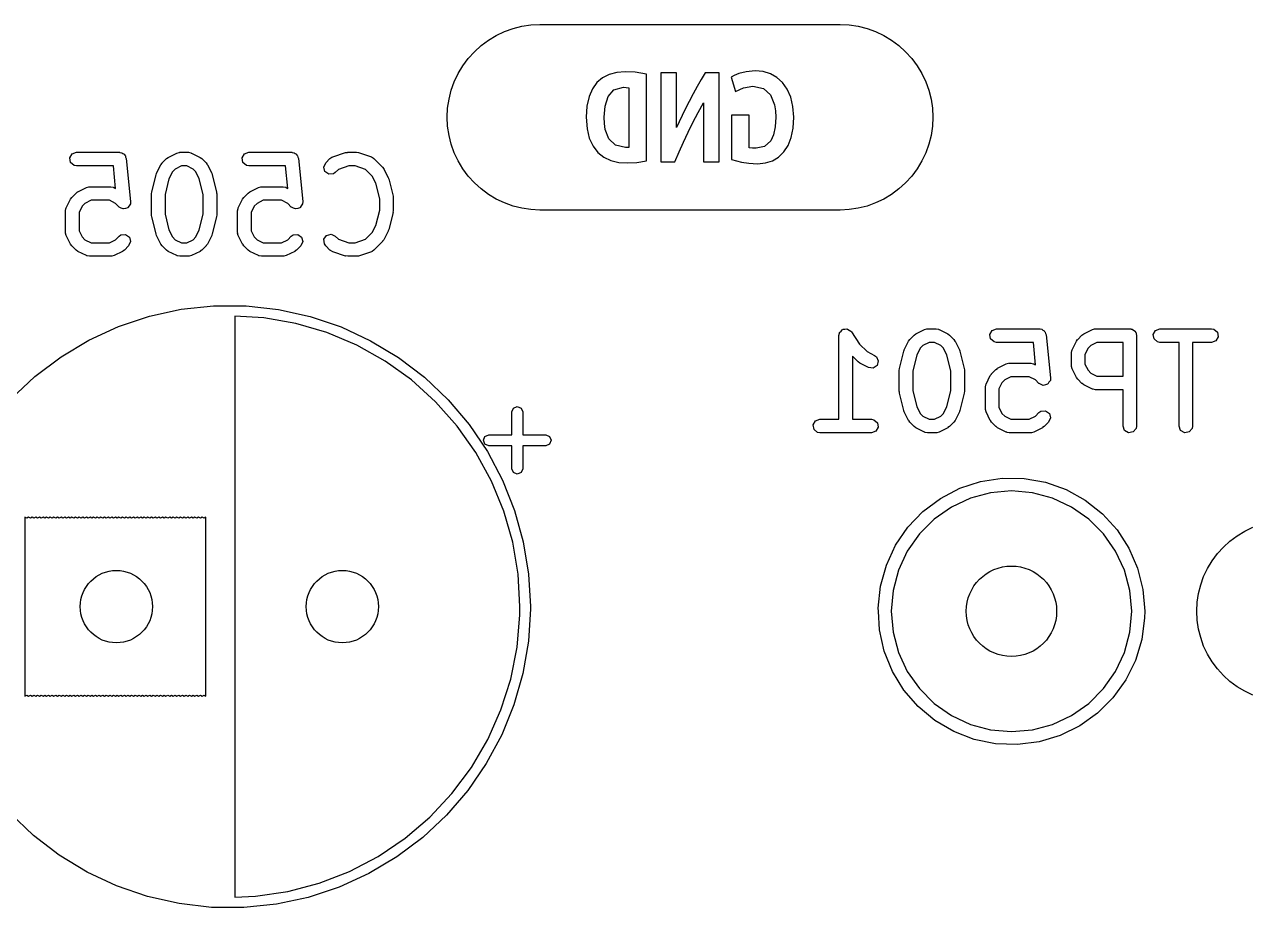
# Model space of a CAD drawing. Extents: x 88 to 206, y -135 to -60.
# Drawn here: x 121.92 to 135.45, y -117.17 to -107.41 of the extents above; entities that cross this region are included whole.
import ezdxf

# ---------------------------------------------------------------- set-up
doc = ezdxf.new("R2010")
doc.units = 0
doc.layers.add('BLACK', color=7, linetype='CONTINUOUS')

msp = doc.modelspace()

# ---------------------------------------------------------------- linework, layer by layer
at = {"layer": 'BLACK', "linetype": 'CONTINUOUS'}
for p, q in [((127.426, -107.432), (127.525, -107.417)), ((127.525, -107.417), (127.626, -107.412)), ((127.626, -107.412), (130.946, -107.412)), ((130.946, -107.412), (131.047, -107.417)), ((131.047, -107.417), (131.146, -107.432)), ((127.056, -107.585), (127.142, -107.533)), ((127.142, -107.533), (127.233, -107.49)), ((127.233, -107.49), (127.328, -107.457)), ((127.328, -107.457), (127.426, -107.432)), ((131.146, -107.432), (131.244, -107.457)), ((131.244, -107.457), (131.339, -107.49)), ((131.339, -107.49), (131.43, -107.533)), ((131.43, -107.533), (131.516, -107.585)), ((126.901, -107.713), (126.975, -107.645)), ((126.975, -107.645), (127.056, -107.585)), ((131.516, -107.585), (131.597, -107.645)), ((131.597, -107.645), (131.671, -107.713)), ((126.773, -107.868), (126.833, -107.787)), ((126.833, -107.787), (126.901, -107.713)), ((131.671, -107.713), (131.739, -107.787)), ((131.739, -107.787), (131.799, -107.868)), ((126.678, -108.045), (126.721, -107.954)), ((126.721, -107.954), (126.773, -107.868)), ((128.391, -107.965), (128.317, -108.001)), ((128.476, -107.943), (128.391, -107.965)), ((128.568, -107.936), (128.476, -107.943)), ((128.678, -107.941), (128.568, -107.936)), ((128.803, -107.96), (128.678, -107.941)), ((128.803, -108.919), (128.803, -107.96)), ((128.962, -107.947), (128.962, -108.93)), ((129.138, -107.947), (128.962, -107.947)), ((129.138, -108.552), (129.138, -107.947)), ((129.453, -107.947), (129.408, -108.02)), ((129.61, -107.947), (129.453, -107.947)), ((129.61, -108.93), (129.61, -107.947)), ((129.827, -107.954), (129.773, -107.977)), ((129.906, -107.934), (129.827, -107.954)), ((130.008, -107.925), (129.906, -107.934)), ((130.094, -107.933), (130.008, -107.925)), ((130.175, -107.958), (130.094, -107.933)), ((130.248, -107.998), (130.175, -107.958)), ((131.799, -107.868), (131.851, -107.954)), ((131.851, -107.954), (131.894, -108.045)), ((126.644, -108.14), (126.678, -108.045)), ((128.256, -108.054), (128.206, -108.124)), ((128.317, -108.001), (128.256, -108.054)), ((129.364, -108.099), (129.32, -108.18)), ((129.408, -108.02), (129.364, -108.099)), ((129.773, -107.977), (129.74, -107.996)), ((129.74, -107.996), (129.791, -108.152)), ((129.877, -108.112), (129.981, -108.095)), ((129.981, -108.095), (130.099, -108.12)), ((130.31, -108.055), (130.248, -107.998)), ((130.361, -108.128), (130.31, -108.055)), ((131.894, -108.045), (131.928, -108.14)), ((126.605, -108.337), (126.62, -108.238)), ((126.62, -108.238), (126.644, -108.14)), ((128.169, -108.21), (128.146, -108.314)), ((128.206, -108.124), (128.169, -108.21)), ((128.346, -108.314), (128.38, -108.208)), ((128.38, -108.208), (128.445, -108.134)), ((128.445, -108.134), (128.551, -108.106)), ((128.551, -108.106), (128.58, -108.107)), ((128.58, -108.107), (128.608, -108.111)), ((128.608, -108.111), (128.608, -108.771)), ((129.32, -108.18), (129.277, -108.262)), ((129.791, -108.152), (129.877, -108.112)), ((130.099, -108.12), (130.177, -108.191)), ((130.177, -108.191), (130.222, -108.299)), ((130.4, -108.216), (130.361, -108.128)), ((130.425, -108.32), (130.4, -108.216)), ((131.928, -108.14), (131.952, -108.238)), ((131.952, -108.238), (131.967, -108.337)), ((126.6, -108.438), (126.605, -108.337)), ((128.146, -108.314), (128.138, -108.438)), ((128.337, -108.438), (128.346, -108.314)), ((129.237, -108.341), (129.199, -108.419)), ((129.277, -108.262), (129.237, -108.341)), ((129.375, -108.386), (129.434, -108.277)), ((129.434, -108.277), (129.434, -108.93)), ((130.222, -108.299), (130.232, -108.365)), ((130.232, -108.365), (130.235, -108.438)), ((130.434, -108.438), (130.425, -108.32)), ((131.967, -108.337), (131.972, -108.438)), ((126.605, -108.538), (126.6, -108.438)), ((128.138, -108.438), (128.147, -108.564)), ((128.34, -108.508), (128.337, -108.438)), ((128.349, -108.572), (128.34, -108.508)), ((129.166, -108.49), (129.138, -108.552)), ((129.199, -108.419), (129.166, -108.49)), ((129.265, -108.604), (129.318, -108.495)), ((129.318, -108.495), (129.375, -108.386)), ((129.94, -108.416), (129.745, -108.416)), ((129.745, -108.416), (129.745, -108.906)), ((129.94, -108.774), (129.94, -108.416)), ((130.235, -108.438), (130.229, -108.545)), ((130.427, -108.557), (130.434, -108.438)), ((131.972, -108.438), (131.967, -108.538)), ((126.62, -108.638), (126.605, -108.538)), ((126.644, -108.735), (126.62, -108.638)), ((128.147, -108.564), (128.172, -108.67)), ((128.388, -108.678), (128.349, -108.572)), ((129.214, -108.712), (129.265, -108.604)), ((130.211, -108.631), (130.18, -108.697)), ((130.229, -108.545), (130.211, -108.631)), ((130.405, -108.661), (130.427, -108.557)), ((131.952, -108.638), (131.928, -108.735)), ((131.967, -108.538), (131.952, -108.638)), ((126.678, -108.83), (126.644, -108.735)), ((128.172, -108.67), (128.213, -108.757)), ((128.213, -108.757), (128.267, -108.827)), ((128.461, -108.747), (128.388, -108.678)), ((128.573, -108.773), (128.461, -108.747)), ((128.591, -108.773), (128.573, -108.773)), ((128.608, -108.771), (128.591, -108.773)), ((129.165, -108.821), (129.214, -108.712)), ((129.978, -108.779), (129.94, -108.774)), ((130.016, -108.781), (129.978, -108.779)), ((130.111, -108.76), (130.016, -108.781)), ((130.18, -108.697), (130.111, -108.76)), ((130.324, -108.821), (130.371, -108.749)), ((130.371, -108.749), (130.405, -108.661)), ((131.928, -108.735), (131.894, -108.83)), ((122.425, -108.887), (122.451, -108.843)), ((122.434, -108.938), (122.425, -108.887)), ((122.451, -108.843), (122.499, -108.825)), ((122.499, -108.825), (122.976, -108.825)), ((122.976, -108.825), (122.979, -108.826)), ((122.979, -108.826), (122.981, -108.826)), ((122.981, -108.826), (122.984, -108.827)), ((122.984, -108.827), (123.001, -108.83)), ((123.001, -108.83), (123.013, -108.84)), ((123.013, -108.84), (123.028, -108.847)), ((123.028, -108.847), (123.032, -108.856)), ((123.032, -108.856), (123.04, -108.863)), ((123.04, -108.863), (123.043, -108.879)), ((123.043, -108.879), (123.05, -108.893)), ((123.05, -108.893), (123.098, -109.369)), ((123.446, -108.943), (123.494, -108.895)), ((123.494, -108.895), (123.512, -108.882)), ((123.512, -108.882), (123.513, -108.881)), ((123.513, -108.881), (123.609, -108.833)), ((123.609, -108.833), (123.634, -108.826)), ((123.634, -108.826), (123.638, -108.827)), ((123.638, -108.827), (123.642, -108.825)), ((123.642, -108.825), (123.737, -108.825)), ((123.737, -108.825), (123.763, -108.83)), ((123.763, -108.83), (123.767, -108.833)), ((123.767, -108.833), (123.771, -108.833)), ((123.771, -108.833), (123.866, -108.881)), ((123.866, -108.881), (123.884, -108.894)), ((123.884, -108.894), (123.886, -108.895)), ((123.886, -108.895), (123.933, -108.943)), ((124.33, -108.887), (124.356, -108.843)), ((124.339, -108.938), (124.33, -108.887)), ((124.356, -108.843), (124.404, -108.825)), ((124.404, -108.825), (124.88, -108.825)), ((124.88, -108.825), (124.884, -108.826)), ((124.884, -108.826), (124.886, -108.826)), ((124.886, -108.826), (124.889, -108.827)), ((124.889, -108.827), (124.906, -108.83)), ((124.906, -108.83), (124.918, -108.84)), ((124.918, -108.84), (124.933, -108.847)), ((124.933, -108.847), (124.937, -108.856)), ((124.937, -108.856), (124.945, -108.863)), ((124.945, -108.863), (124.948, -108.879)), ((124.948, -108.879), (124.955, -108.893)), ((124.955, -108.893), (125.003, -109.369)), ((125.256, -108.943), (125.303, -108.895)), ((125.303, -108.895), (125.325, -108.88)), ((125.325, -108.88), (125.329, -108.88)), ((125.329, -108.88), (125.333, -108.877)), ((125.333, -108.877), (125.476, -108.829)), ((125.476, -108.829), (125.498, -108.826)), ((125.498, -108.826), (125.499, -108.825)), ((125.499, -108.825), (125.595, -108.825)), ((125.595, -108.825), (125.617, -108.829)), ((125.617, -108.829), (125.618, -108.829)), ((125.618, -108.829), (125.761, -108.877)), ((125.761, -108.877), (125.784, -108.889)), ((125.784, -108.889), (125.786, -108.893)), ((125.786, -108.893), (125.79, -108.895)), ((125.79, -108.895), (125.886, -108.99)), ((126.721, -108.921), (126.678, -108.83)), ((128.267, -108.827), (128.333, -108.879)), ((128.333, -108.879), (128.41, -108.915)), ((128.41, -108.915), (128.498, -108.936)), ((129.119, -108.93), (129.165, -108.821)), ((129.745, -108.906), (129.854, -108.935)), ((130.198, -108.918), (130.266, -108.878)), ((130.266, -108.878), (130.324, -108.821)), ((131.894, -108.83), (131.851, -108.921)), ((122.474, -108.971), (122.434, -108.938)), ((122.499, -108.975), (122.474, -108.971)), ((122.908, -108.975), (122.499, -108.975)), ((122.932, -109.224), (122.908, -108.975)), ((123.385, -109.057), (123.432, -108.962)), ((123.432, -108.962), (123.446, -108.944)), ((123.446, -108.944), (123.446, -108.943)), ((123.561, -109.04), (123.522, -109.117)), ((123.591, -109.01), (123.561, -109.04)), ((123.66, -108.975), (123.591, -109.01)), ((123.72, -108.975), (123.66, -108.975)), ((123.788, -109.01), (123.72, -108.975)), ((123.819, -109.04), (123.788, -109.01)), ((123.857, -109.117), (123.819, -109.04)), ((123.933, -108.943), (123.946, -108.961)), ((123.946, -108.961), (123.947, -108.962)), ((123.947, -108.962), (123.995, -109.057)), ((124.378, -108.971), (124.339, -108.938)), ((124.404, -108.975), (124.378, -108.971)), ((124.812, -108.975), (124.404, -108.975)), ((124.837, -109.224), (124.812, -108.975)), ((125.234, -108.989), (125.256, -108.943)), ((125.247, -109.039), (125.234, -108.989)), ((125.289, -109.068), (125.247, -109.039)), ((125.362, -109.049), (125.341, -109.064)), ((125.397, -109.014), (125.362, -109.049)), ((125.511, -108.975), (125.397, -109.014)), ((125.582, -108.975), (125.511, -108.975)), ((125.697, -109.014), (125.582, -108.975)), ((125.771, -109.088), (125.697, -109.014)), ((125.886, -108.99), (125.899, -109.009)), ((125.899, -109.009), (125.9, -109.01)), ((125.9, -109.01), (125.947, -109.105)), ((126.773, -109.007), (126.721, -108.921)), ((126.833, -109.088), (126.773, -109.007)), ((128.498, -108.936), (128.594, -108.943)), ((128.594, -108.943), (128.696, -108.937)), ((128.696, -108.937), (128.803, -108.919)), ((128.962, -108.93), (129.119, -108.93)), ((129.434, -108.93), (129.61, -108.93)), ((129.854, -108.935), (129.935, -108.947)), ((129.935, -108.947), (130.032, -108.951)), ((130.032, -108.951), (130.12, -108.942)), ((130.12, -108.942), (130.198, -108.918)), ((131.799, -109.007), (131.739, -109.088)), ((131.851, -108.921), (131.799, -109.007)), ((123.331, -109.263), (123.379, -109.073)), ((123.379, -109.073), (123.384, -109.061)), ((123.384, -109.061), (123.385, -109.057)), ((123.522, -109.117), (123.479, -109.291)), ((123.901, -109.291), (123.857, -109.117)), ((123.995, -109.057), (123.999, -109.07)), ((123.999, -109.07), (124.001, -109.073)), ((124.001, -109.073), (124.048, -109.263)), ((125.341, -109.064), (125.289, -109.068)), ((125.81, -109.165), (125.771, -109.088)), ((125.853, -109.338), (125.81, -109.165)), ((125.947, -109.105), (125.951, -109.117)), ((125.951, -109.117), (125.953, -109.12)), ((125.953, -109.12), (126.001, -109.311)), ((126.901, -109.163), (126.833, -109.088)), ((126.975, -109.23), (126.901, -109.163)), ((131.671, -109.163), (131.597, -109.23)), ((131.739, -109.088), (131.671, -109.163)), ((122.446, -109.324), (122.494, -109.276)), ((122.494, -109.276), (122.512, -109.263)), ((122.512, -109.263), (122.513, -109.262)), ((122.513, -109.262), (122.609, -109.214)), ((122.609, -109.214), (122.634, -109.207)), ((122.634, -109.207), (122.638, -109.208)), ((122.638, -109.208), (122.642, -109.206)), ((122.642, -109.206), (122.88, -109.206)), ((122.88, -109.206), (122.906, -109.211)), ((122.906, -109.211), (122.909, -109.214)), ((122.909, -109.214), (122.914, -109.214)), ((122.914, -109.214), (122.932, -109.224)), ((123.329, -109.281), (123.332, -109.267)), ((123.329, -109.519), (123.329, -109.281)), ((123.332, -109.267), (123.331, -109.263)), ((123.479, -109.291), (123.479, -109.51)), ((123.901, -109.51), (123.901, -109.291)), ((124.048, -109.263), (124.049, -109.278)), ((124.049, -109.278), (124.051, -109.281)), ((124.051, -109.281), (124.051, -109.519)), ((124.351, -109.324), (124.399, -109.276)), ((124.399, -109.276), (124.417, -109.263)), ((124.417, -109.263), (124.418, -109.262)), ((124.418, -109.262), (124.513, -109.214)), ((124.513, -109.214), (124.538, -109.207)), ((124.538, -109.207), (124.543, -109.208)), ((124.543, -109.208), (124.547, -109.206)), ((124.547, -109.206), (124.785, -109.206)), ((124.785, -109.206), (124.811, -109.211)), ((124.811, -109.211), (124.814, -109.214)), ((124.814, -109.214), (124.819, -109.214)), ((124.819, -109.214), (124.837, -109.224)), ((126.001, -109.311), (126.002, -109.326)), ((127.056, -109.29), (126.975, -109.23)), ((127.142, -109.342), (127.056, -109.29)), ((131.516, -109.29), (131.43, -109.342)), ((131.597, -109.23), (131.516, -109.29)), ((122.377, -109.472), (122.381, -109.446)), ((122.381, -109.446), (122.384, -109.443)), ((122.384, -109.443), (122.385, -109.438)), ((122.385, -109.438), (122.432, -109.343)), ((122.432, -109.343), (122.446, -109.325)), ((122.446, -109.325), (122.446, -109.324)), ((122.561, -109.421), (122.527, -109.49)), ((122.591, -109.391), (122.561, -109.421)), ((122.66, -109.356), (122.591, -109.391)), ((122.863, -109.356), (122.66, -109.356)), ((122.931, -109.391), (122.863, -109.356)), ((122.97, -109.43), (122.931, -109.391)), ((122.971, -109.43), (122.97, -109.43)), ((122.994, -109.441), (122.971, -109.43)), ((122.971, -109.43), (122.971, -109.43)), ((123.017, -109.451), (122.994, -109.441)), ((123.018, -109.451), (123.017, -109.451)), ((123.017, -109.451), (123.017, -109.451)), ((123.042, -109.445), (123.018, -109.451)), ((123.066, -109.438), (123.042, -109.445)), ((123.067, -109.437), (123.066, -109.438)), ((123.066, -109.438), (123.066, -109.438)), ((123.081, -109.417), (123.067, -109.437)), ((123.096, -109.396), (123.081, -109.417)), ((123.098, -109.369), (123.096, -109.395)), ((123.096, -109.395), (123.096, -109.395)), ((123.096, -109.395), (123.096, -109.396)), ((124.281, -109.472), (124.286, -109.446)), ((124.286, -109.446), (124.289, -109.443)), ((124.289, -109.438), (124.337, -109.343)), ((124.289, -109.443), (124.289, -109.438)), ((124.337, -109.343), (124.35, -109.325)), ((124.35, -109.325), (124.351, -109.324)), ((124.466, -109.421), (124.431, -109.49)), ((124.496, -109.391), (124.466, -109.421)), ((124.565, -109.356), (124.496, -109.391)), ((124.767, -109.356), (124.565, -109.356)), ((124.836, -109.391), (124.767, -109.356)), ((124.875, -109.43), (124.836, -109.391)), ((124.876, -109.43), (124.875, -109.43)), ((124.875, -109.43), (124.875, -109.43)), ((124.899, -109.441), (124.876, -109.43)), ((124.921, -109.451), (124.899, -109.441)), ((124.922, -109.451), (124.921, -109.451)), ((124.947, -109.445), (124.922, -109.451)), ((124.922, -109.451), (124.922, -109.451)), ((124.971, -109.438), (124.947, -109.445)), ((124.972, -109.437), (124.971, -109.438)), ((124.971, -109.438), (124.971, -109.438)), ((124.986, -109.417), (124.972, -109.437)), ((125, -109.396), (124.986, -109.417)), ((125.001, -109.395), (125, -109.395)), ((125, -109.395), (125, -109.396)), ((125.003, -109.369), (125.001, -109.395)), ((125.853, -109.463), (125.853, -109.338)), ((126.002, -109.326), (126.003, -109.329)), ((126.003, -109.329), (126.003, -109.472)), ((127.233, -109.385), (127.142, -109.342)), ((127.328, -109.419), (127.233, -109.385)), ((127.426, -109.443), (127.328, -109.419)), ((127.525, -109.458), (127.426, -109.443)), ((131.146, -109.443), (131.047, -109.458)), ((131.244, -109.419), (131.146, -109.443)), ((131.339, -109.385), (131.244, -109.419)), ((131.43, -109.342), (131.339, -109.385)), ((122.377, -109.71), (122.377, -109.472)), ((122.527, -109.49), (122.527, -109.692)), ((123.33, -109.523), (123.329, -109.519)), ((123.331, -109.538), (123.33, -109.523)), ((123.379, -109.728), (123.331, -109.538)), ((123.479, -109.51), (123.522, -109.684)), ((123.857, -109.684), (123.901, -109.51)), ((124.048, -109.538), (124.001, -109.728)), ((124.051, -109.519), (124.048, -109.534)), ((124.048, -109.534), (124.048, -109.538)), ((124.281, -109.71), (124.281, -109.472)), ((124.431, -109.49), (124.431, -109.692)), ((125.81, -109.636), (125.853, -109.463)), ((126.001, -109.49), (125.953, -109.68)), ((126.003, -109.472), (126, -109.487)), ((126, -109.487), (126.001, -109.49)), ((127.626, -109.463), (127.525, -109.458)), ((130.946, -109.463), (127.626, -109.463)), ((131.047, -109.458), (130.946, -109.463)), ((122.378, -109.714), (122.377, -109.71)), ((122.377, -109.718), (122.378, -109.714)), ((122.385, -109.743), (122.377, -109.718)), ((122.527, -109.692), (122.561, -109.761)), ((123.381, -109.731), (123.379, -109.728)), ((123.522, -109.684), (123.561, -109.761)), ((123.819, -109.761), (123.857, -109.684)), ((124.001, -109.728), (123.995, -109.74)), ((124.283, -109.714), (124.281, -109.71)), ((124.282, -109.718), (124.283, -109.714)), ((124.289, -109.743), (124.282, -109.718)), ((124.431, -109.692), (124.466, -109.761)), ((125.697, -109.787), (125.771, -109.713)), ((125.771, -109.713), (125.81, -109.636)), ((125.947, -109.696), (125.9, -109.791)), ((125.948, -109.692), (125.947, -109.696)), ((125.953, -109.68), (125.948, -109.692)), ((122.432, -109.839), (122.385, -109.743)), ((122.433, -109.84), (122.432, -109.839)), ((122.446, -109.858), (122.433, -109.84)), ((122.494, -109.906), (122.446, -109.858)), ((122.561, -109.761), (122.591, -109.791)), ((122.591, -109.791), (122.66, -109.825)), ((122.66, -109.825), (122.863, -109.825)), ((122.863, -109.825), (122.931, -109.791)), ((122.931, -109.791), (122.97, -109.752)), ((122.97, -109.752), (122.991, -109.737)), ((122.991, -109.737), (123.043, -109.733)), ((123.076, -109.858), (123.029, -109.906)), ((123.043, -109.733), (123.085, -109.762)), ((123.098, -109.812), (123.076, -109.858)), ((123.085, -109.762), (123.098, -109.812)), ((123.385, -109.743), (123.381, -109.731)), ((123.432, -109.839), (123.385, -109.743)), ((123.433, -109.84), (123.432, -109.839)), ((123.446, -109.858), (123.433, -109.84)), ((123.494, -109.906), (123.446, -109.858)), ((123.561, -109.761), (123.591, -109.791)), ((123.591, -109.791), (123.66, -109.825)), ((123.66, -109.825), (123.72, -109.825)), ((123.72, -109.825), (123.788, -109.791)), ((123.788, -109.791), (123.819, -109.761)), ((123.933, -109.858), (123.886, -109.906)), ((123.934, -109.857), (123.933, -109.858)), ((123.947, -109.839), (123.934, -109.857)), ((123.995, -109.743), (123.947, -109.839)), ((123.995, -109.74), (123.995, -109.743)), ((124.337, -109.839), (124.289, -109.743)), ((124.338, -109.84), (124.337, -109.839)), ((124.351, -109.858), (124.338, -109.84)), ((124.399, -109.906), (124.351, -109.858)), ((124.466, -109.761), (124.496, -109.791)), ((124.496, -109.791), (124.565, -109.825)), ((124.565, -109.825), (124.767, -109.825)), ((124.767, -109.825), (124.836, -109.791)), ((124.836, -109.791), (124.875, -109.752)), ((124.875, -109.752), (124.896, -109.737)), ((124.896, -109.737), (124.947, -109.733)), ((124.981, -109.858), (124.933, -109.906)), ((124.947, -109.733), (124.989, -109.762)), ((125.003, -109.812), (124.981, -109.858)), ((124.989, -109.762), (125.003, -109.812)), ((125.236, -109.786), (125.266, -109.744)), ((125.241, -109.837), (125.236, -109.786)), ((125.256, -109.858), (125.241, -109.837)), ((125.303, -109.906), (125.256, -109.858)), ((125.266, -109.744), (125.315, -109.73)), ((125.315, -109.73), (125.362, -109.752)), ((125.362, -109.752), (125.397, -109.787)), ((125.397, -109.787), (125.511, -109.825)), ((125.511, -109.825), (125.582, -109.825)), ((125.582, -109.825), (125.697, -109.787)), ((125.886, -109.811), (125.79, -109.906)), ((125.9, -109.791), (125.886, -109.809)), ((125.886, -109.809), (125.886, -109.811)), ((122.495, -109.906), (122.494, -109.906)), ((122.513, -109.92), (122.495, -109.906)), ((122.609, -109.967), (122.513, -109.92)), ((122.613, -109.968), (122.609, -109.967)), ((122.617, -109.971), (122.613, -109.968)), ((122.642, -109.975), (122.617, -109.971)), ((122.88, -109.975), (122.642, -109.975)), ((122.884, -109.974), (122.88, -109.975)), ((122.889, -109.975), (122.884, -109.974)), ((122.914, -109.967), (122.889, -109.975)), ((123.009, -109.92), (122.914, -109.967)), ((123.01, -109.919), (123.009, -109.92)), ((123.029, -109.906), (123.01, -109.919)), ((123.495, -109.906), (123.494, -109.906)), ((123.513, -109.92), (123.495, -109.906)), ((123.609, -109.967), (123.513, -109.92)), ((123.613, -109.968), (123.609, -109.967)), ((123.617, -109.971), (123.613, -109.968)), ((123.642, -109.975), (123.617, -109.971)), ((123.737, -109.975), (123.642, -109.975)), ((123.742, -109.974), (123.737, -109.975)), ((123.746, -109.975), (123.742, -109.974)), ((123.771, -109.967), (123.746, -109.975)), ((123.866, -109.92), (123.771, -109.967)), ((123.867, -109.919), (123.866, -109.92)), ((123.886, -109.906), (123.867, -109.919)), ((124.4, -109.906), (124.399, -109.906)), ((124.418, -109.92), (124.4, -109.906)), ((124.513, -109.967), (124.418, -109.92)), ((124.518, -109.968), (124.513, -109.967)), ((124.521, -109.971), (124.518, -109.968)), ((124.547, -109.975), (124.521, -109.971)), ((124.785, -109.975), (124.547, -109.975)), ((124.789, -109.974), (124.785, -109.975)), ((124.794, -109.975), (124.789, -109.974)), ((124.819, -109.967), (124.794, -109.975)), ((124.914, -109.92), (124.819, -109.967)), ((124.915, -109.919), (124.914, -109.92)), ((124.933, -109.906), (124.915, -109.919)), ((125.307, -109.908), (125.303, -109.906)), ((125.31, -109.912), (125.307, -109.908)), ((125.333, -109.924), (125.31, -109.912)), ((125.476, -109.972), (125.333, -109.924)), ((125.477, -109.971), (125.476, -109.972)), ((125.499, -109.975), (125.477, -109.971)), ((125.595, -109.975), (125.499, -109.975)), ((125.596, -109.975), (125.595, -109.975)), ((125.618, -109.972), (125.596, -109.975)), ((125.761, -109.924), (125.618, -109.972)), ((125.765, -109.921), (125.761, -109.924)), ((125.769, -109.921), (125.765, -109.921)), ((125.79, -109.906), (125.769, -109.921)), ((123.657, -110.561), (124.016, -110.523)), ((124.016, -110.523), (124.376, -110.523)), ((124.376, -110.523), (124.734, -110.563)), ((122.964, -110.752), (123.305, -110.638)), ((123.305, -110.638), (123.657, -110.561)), ((124.57, -110.656), (124.25, -110.635)), ((124.25, -110.635), (124.25, -117.058)), ((124.924, -110.718), (124.57, -110.656)), ((124.734, -110.563), (125.085, -110.641)), ((125.085, -110.641), (125.426, -110.756)), ((122.637, -110.902), (122.964, -110.752)), ((125.268, -110.819), (124.924, -110.718)), ((125.426, -110.756), (125.753, -110.908)), ((130.941, -110.818), (130.957, -110.803)), ((130.957, -110.803), (130.971, -110.786)), ((130.971, -110.786), (130.975, -110.785)), ((130.975, -110.785), (130.979, -110.782)), ((130.979, -110.782), (131, -110.781)), ((131, -110.781), (131.022, -110.777)), ((131.022, -110.777), (131.025, -110.779)), ((131.025, -110.779), (131.03, -110.779)), ((131.03, -110.779), (131.047, -110.792)), ((131.047, -110.792), (131.066, -110.803)), ((131.066, -110.803), (131.068, -110.807)), ((131.068, -110.807), (131.071, -110.81)), ((131.071, -110.81), (131.162, -110.946)), ((131.785, -110.832), (131.88, -110.784)), ((131.88, -110.784), (131.905, -110.777)), ((131.905, -110.777), (131.909, -110.778)), ((131.909, -110.778), (131.913, -110.776)), ((131.913, -110.776), (132.009, -110.776)), ((132.009, -110.776), (132.034, -110.781)), ((132.034, -110.781), (132.038, -110.784)), ((132.038, -110.784), (132.042, -110.784)), ((132.042, -110.784), (132.137, -110.832)), ((132.601, -110.838), (132.627, -110.794)), ((132.627, -110.794), (132.675, -110.776)), ((132.675, -110.776), (133.152, -110.776)), ((133.152, -110.776), (133.155, -110.777)), ((133.155, -110.777), (133.157, -110.776)), ((133.157, -110.776), (133.16, -110.778)), ((133.16, -110.778), (133.177, -110.781)), ((133.177, -110.781), (133.189, -110.791)), ((133.189, -110.791), (133.204, -110.797)), ((133.204, -110.797), (133.208, -110.807)), ((133.208, -110.807), (133.216, -110.814)), ((133.642, -110.832), (133.737, -110.784)), ((133.737, -110.784), (133.762, -110.777)), ((133.762, -110.777), (133.766, -110.778)), ((133.766, -110.778), (133.771, -110.776)), ((133.771, -110.776), (134.152, -110.776)), ((134.152, -110.776), (134.161, -110.778)), ((134.161, -110.778), (134.165, -110.777)), ((134.165, -110.777), (134.167, -110.779)), ((134.167, -110.779), (134.177, -110.781)), ((134.177, -110.781), (134.192, -110.793)), ((134.192, -110.793), (134.209, -110.803)), ((134.209, -110.803), (134.211, -110.809)), ((134.211, -110.809), (134.216, -110.814)), ((134.411, -110.838), (134.437, -110.794)), ((134.437, -110.794), (134.485, -110.776)), ((134.485, -110.776), (135.056, -110.776)), ((135.056, -110.776), (135.082, -110.781)), ((135.082, -110.781), (135.121, -110.814)), ((122.328, -111.087), (122.637, -110.902)), ((125.599, -110.958), (125.268, -110.819)), ((125.753, -110.908), (126.062, -111.094)), ((130.934, -110.851), (130.938, -110.826)), ((130.934, -111.776), (130.934, -110.851)), ((130.938, -110.826), (130.941, -110.822)), ((130.941, -110.822), (130.941, -110.818)), ((131.162, -110.946), (131.244, -111.028)), ((131.656, -111.008), (131.703, -110.913)), ((131.703, -110.913), (131.717, -110.895)), ((131.717, -110.895), (131.718, -110.893)), ((131.718, -110.893), (131.765, -110.846)), ((131.765, -110.846), (131.784, -110.833)), ((131.784, -110.833), (131.785, -110.832)), ((131.931, -110.926), (131.863, -110.96)), ((131.991, -110.926), (131.931, -110.926)), ((132.059, -110.96), (131.991, -110.926)), ((132.137, -110.832), (132.155, -110.845)), ((132.155, -110.845), (132.157, -110.846)), ((132.157, -110.846), (132.205, -110.893)), ((132.205, -110.893), (132.217, -110.912)), ((132.217, -110.912), (132.219, -110.913)), ((132.219, -110.913), (132.266, -111.008)), ((132.61, -110.889), (132.601, -110.838)), ((132.65, -110.922), (132.61, -110.889)), ((132.675, -110.926), (132.65, -110.922)), ((133.084, -110.926), (132.675, -110.926)), ((133.108, -111.174), (133.084, -110.926)), ((133.216, -110.814), (133.219, -110.829)), ((133.219, -110.829), (133.226, -110.844)), ((133.226, -110.844), (133.274, -111.32)), ((133.513, -111.008), (133.561, -110.913)), ((133.561, -110.913), (133.574, -110.895)), ((133.574, -110.895), (133.575, -110.893)), ((133.575, -110.893), (133.622, -110.846)), ((133.622, -110.846), (133.641, -110.833)), ((133.641, -110.833), (133.642, -110.832)), ((133.788, -110.926), (133.72, -110.96)), ((134.077, -110.926), (133.788, -110.926)), ((134.077, -111.3), (134.077, -110.926)), ((134.216, -110.814), (134.22, -110.833)), ((134.22, -110.833), (134.227, -110.851)), ((134.227, -110.851), (134.227, -111.851)), ((134.42, -110.889), (134.411, -110.838)), ((134.459, -110.922), (134.42, -110.889)), ((134.485, -110.926), (134.459, -110.922)), ((134.696, -110.926), (134.485, -110.926)), ((134.696, -111.851), (134.696, -110.926)), ((135.056, -110.926), (134.846, -110.926)), ((134.846, -110.926), (134.846, -111.851)), ((135.104, -110.909), (135.056, -110.926)), ((135.13, -110.864), (135.104, -110.909)), ((135.121, -110.814), (135.13, -110.864)), ((125.913, -111.133), (125.599, -110.958)), ((131.146, -111.142), (131.084, -111.08)), ((131.084, -111.08), (131.084, -111.776)), ((131.244, -111.028), (131.328, -111.07)), ((131.328, -111.07), (131.349, -111.085)), ((131.603, -111.214), (131.65, -111.023)), ((131.65, -111.023), (131.655, -111.012)), ((131.655, -111.012), (131.656, -111.008)), ((131.794, -111.068), (131.75, -111.241)), ((131.832, -110.991), (131.794, -111.068)), ((131.863, -110.96), (131.832, -110.991)), ((132.09, -110.991), (132.059, -110.96)), ((132.128, -111.068), (132.09, -110.991)), ((132.172, -111.241), (132.128, -111.068)), ((132.266, -111.008), (132.27, -111.021)), ((132.27, -111.021), (132.272, -111.023)), ((132.272, -111.023), (132.32, -111.214)), ((133.505, -111.042), (133.51, -111.016)), ((133.505, -111.185), (133.505, -111.042)), ((133.51, -111.016), (133.512, -111.013)), ((133.512, -111.013), (133.513, -111.008)), ((133.689, -110.991), (133.655, -111.059)), ((133.655, -111.059), (133.655, -111.167)), ((133.72, -110.96), (133.689, -110.991)), ((122.04, -111.305), (122.328, -111.087)), ((126.204, -111.342), (125.913, -111.133)), ((126.062, -111.094), (126.348, -111.312)), ((131.148, -111.143), (131.146, -111.142)), ((131.166, -111.156), (131.148, -111.143)), ((131.261, -111.204), (131.166, -111.156)), ((131.312, -111.21), (131.261, -111.204)), ((131.355, -111.182), (131.312, -111.21)), ((131.349, -111.085), (131.369, -111.132)), ((131.369, -111.132), (131.355, -111.182)), ((131.603, -111.217), (131.603, -111.214)), ((132.32, -111.214), (132.321, -111.229)), ((132.67, -111.227), (132.688, -111.214)), ((132.688, -111.214), (132.689, -111.213)), ((132.689, -111.213), (132.785, -111.165)), ((132.785, -111.165), (132.81, -111.158)), ((132.81, -111.158), (132.814, -111.159)), ((132.814, -111.159), (132.818, -111.157)), ((132.818, -111.157), (133.056, -111.157)), ((133.056, -111.157), (133.082, -111.162)), ((133.082, -111.162), (133.085, -111.165)), ((133.085, -111.165), (133.09, -111.165)), ((133.09, -111.165), (133.108, -111.174)), ((133.507, -111.189), (133.505, -111.185)), ((133.506, -111.193), (133.507, -111.189)), ((133.513, -111.218), (133.506, -111.193)), ((133.655, -111.167), (133.689, -111.235)), ((121.778, -111.552), (122.04, -111.305)), ((126.471, -111.583), (126.204, -111.342)), ((126.348, -111.312), (126.609, -111.56)), ((131.6, -111.232), (131.603, -111.217)), ((131.6, -111.47), (131.6, -111.232)), ((131.75, -111.241), (131.75, -111.461)), ((132.172, -111.461), (132.172, -111.241)), ((132.321, -111.229), (132.322, -111.232)), ((132.322, -111.232), (132.322, -111.47)), ((132.561, -111.389), (132.608, -111.294)), ((132.608, -111.294), (132.622, -111.276)), ((132.622, -111.274), (132.67, -111.227)), ((132.622, -111.276), (132.622, -111.274)), ((132.767, -111.341), (132.737, -111.372)), ((132.836, -111.307), (132.767, -111.341)), ((133.039, -111.307), (132.836, -111.307)), ((133.107, -111.341), (133.039, -111.307)), ((133.146, -111.38), (133.107, -111.341)), ((133.272, -111.347), (133.257, -111.367)), ((133.274, -111.32), (133.272, -111.346)), ((133.272, -111.346), (133.272, -111.346)), ((133.272, -111.346), (133.272, -111.347)), ((133.561, -111.313), (133.513, -111.218)), ((133.562, -111.314), (133.561, -111.313)), ((133.575, -111.333), (133.562, -111.314)), ((133.622, -111.38), (133.575, -111.333)), ((133.689, -111.235), (133.72, -111.266)), ((133.72, -111.266), (133.788, -111.3)), ((133.788, -111.3), (134.077, -111.3)), ((131.602, -111.473), (131.6, -111.47)), ((131.603, -111.488), (131.602, -111.473)), ((131.75, -111.461), (131.794, -111.635)), ((132.128, -111.635), (132.172, -111.461)), ((132.322, -111.47), (132.319, -111.485)), ((132.319, -111.485), (132.32, -111.488)), ((132.553, -111.423), (132.557, -111.397)), ((132.553, -111.661), (132.553, -111.423)), ((132.557, -111.397), (132.56, -111.394)), ((132.56, -111.394), (132.561, -111.389)), ((132.737, -111.372), (132.703, -111.44)), ((132.703, -111.44), (132.703, -111.643)), ((133.147, -111.381), (133.146, -111.38)), ((133.17, -111.391), (133.147, -111.381)), ((133.147, -111.381), (133.147, -111.381)), ((133.193, -111.402), (133.17, -111.391)), ((133.194, -111.402), (133.193, -111.402)), ((133.193, -111.402), (133.193, -111.402)), ((133.218, -111.395), (133.194, -111.402)), ((133.242, -111.389), (133.218, -111.395)), ((133.243, -111.388), (133.242, -111.388)), ((133.242, -111.388), (133.242, -111.389)), ((133.257, -111.367), (133.243, -111.388)), ((133.624, -111.381), (133.622, -111.38)), ((133.642, -111.394), (133.624, -111.381)), ((133.737, -111.442), (133.642, -111.394)), ((133.741, -111.443), (133.737, -111.442)), ((133.745, -111.445), (133.741, -111.443)), ((133.771, -111.45), (133.745, -111.445)), ((134.077, -111.45), (133.771, -111.45)), ((134.077, -111.851), (134.077, -111.45)), ((126.709, -111.851), (126.471, -111.583)), ((126.609, -111.56), (126.842, -111.835)), ((131.65, -111.679), (131.603, -111.488)), ((132.32, -111.488), (132.272, -111.679)), ((127.315, -111.694), (127.333, -111.652)), ((127.315, -111.949), (127.315, -111.694)), ((127.333, -111.652), (127.375, -111.634)), ((127.375, -111.634), (127.417, -111.652)), ((127.417, -111.652), (127.435, -111.694)), ((127.435, -111.694), (127.435, -111.949)), ((131.652, -111.682), (131.65, -111.679)), ((131.656, -111.694), (131.652, -111.682)), ((131.703, -111.789), (131.656, -111.694)), ((131.794, -111.635), (131.832, -111.712)), ((131.832, -111.712), (131.863, -111.742)), ((131.863, -111.742), (131.931, -111.776)), ((131.991, -111.776), (132.059, -111.742)), ((132.059, -111.742), (132.09, -111.712)), ((132.09, -111.712), (132.128, -111.635)), ((132.266, -111.694), (132.219, -111.789)), ((132.267, -111.691), (132.266, -111.694)), ((132.272, -111.679), (132.267, -111.691)), ((132.554, -111.665), (132.553, -111.661)), ((132.553, -111.669), (132.554, -111.665)), ((132.561, -111.694), (132.553, -111.669)), ((132.608, -111.789), (132.561, -111.694)), ((132.703, -111.643), (132.737, -111.712)), ((132.737, -111.712), (132.767, -111.742)), ((132.767, -111.742), (132.836, -111.776)), ((133.039, -111.776), (133.107, -111.742)), ((133.107, -111.742), (133.146, -111.703)), ((133.146, -111.703), (133.167, -111.688)), ((133.167, -111.688), (133.219, -111.683)), ((133.219, -111.683), (133.261, -111.713)), ((133.261, -111.713), (133.274, -111.762)), ((126.916, -112.144), (126.709, -111.851)), ((126.842, -111.835), (127.044, -112.133)), ((130.649, -111.838), (130.675, -111.794)), ((130.658, -111.889), (130.649, -111.838)), ((130.697, -111.922), (130.658, -111.889)), ((130.675, -111.794), (130.723, -111.776)), ((130.723, -111.776), (130.934, -111.776)), ((131.084, -111.776), (131.294, -111.776)), ((131.294, -111.776), (131.32, -111.781)), ((131.32, -111.781), (131.359, -111.814)), ((131.368, -111.864), (131.343, -111.909)), ((131.359, -111.814), (131.368, -111.864)), ((131.705, -111.791), (131.703, -111.789)), ((131.718, -111.809), (131.705, -111.791)), ((131.765, -111.857), (131.718, -111.809)), ((131.767, -111.857), (131.765, -111.857)), ((131.785, -111.871), (131.767, -111.857)), ((131.88, -111.918), (131.785, -111.871)), ((131.931, -111.776), (131.991, -111.776)), ((132.137, -111.871), (132.042, -111.918)), ((132.139, -111.869), (132.137, -111.871)), ((132.157, -111.857), (132.139, -111.869)), ((132.205, -111.809), (132.157, -111.857)), ((132.219, -111.789), (132.205, -111.807)), ((132.205, -111.807), (132.205, -111.809)), ((132.609, -111.791), (132.608, -111.789)), ((132.622, -111.809), (132.609, -111.791)), ((132.67, -111.857), (132.622, -111.809)), ((132.671, -111.857), (132.67, -111.857)), ((132.689, -111.871), (132.671, -111.857)), ((132.785, -111.918), (132.689, -111.871)), ((132.836, -111.776), (133.039, -111.776)), ((133.185, -111.871), (133.09, -111.918)), ((133.186, -111.869), (133.185, -111.871)), ((133.205, -111.857), (133.186, -111.869)), ((133.252, -111.809), (133.205, -111.857)), ((133.274, -111.762), (133.252, -111.809)), ((134.094, -111.899), (134.077, -111.851)), ((134.222, -111.877), (134.189, -111.916)), ((134.227, -111.851), (134.222, -111.877)), ((134.713, -111.899), (134.696, -111.851)), ((134.841, -111.877), (134.808, -111.916)), ((134.846, -111.851), (134.841, -111.877)), ((127, -112.009), (127.018, -111.967)), ((127.018, -112.051), (127, -112.009)), ((127.018, -111.967), (127.06, -111.949)), ((127.06, -111.949), (127.315, -111.949)), ((127.435, -111.949), (127.69, -111.949)), ((127.69, -111.949), (127.732, -111.967)), ((127.732, -111.967), (127.75, -112.009)), ((127.75, -112.009), (127.732, -112.051)), ((130.723, -111.926), (130.697, -111.922)), ((131.294, -111.926), (130.723, -111.926)), ((131.343, -111.909), (131.294, -111.926)), ((131.884, -111.919), (131.88, -111.918)), ((131.888, -111.922), (131.884, -111.919)), ((131.913, -111.926), (131.888, -111.922)), ((132.009, -111.926), (131.913, -111.926)), ((132.013, -111.925), (132.009, -111.926)), ((132.017, -111.926), (132.013, -111.925)), ((132.042, -111.918), (132.017, -111.926)), ((132.789, -111.919), (132.785, -111.918)), ((132.793, -111.922), (132.789, -111.919)), ((132.818, -111.926), (132.793, -111.922)), ((133.056, -111.926), (132.818, -111.926)), ((133.06, -111.925), (133.056, -111.926)), ((133.065, -111.926), (133.06, -111.925)), ((133.09, -111.918), (133.065, -111.926)), ((134.138, -111.925), (134.094, -111.899)), ((134.189, -111.916), (134.138, -111.925)), ((134.758, -111.925), (134.713, -111.899)), ((134.808, -111.916), (134.758, -111.925)), ((127.089, -112.459), (126.916, -112.144)), ((127.06, -112.069), (127.018, -112.051)), ((127.044, -112.133), (127.213, -112.451)), ((127.315, -112.069), (127.06, -112.069)), ((127.315, -112.324), (127.315, -112.069)), ((127.69, -112.069), (127.435, -112.069)), ((127.435, -112.069), (127.435, -112.324)), ((127.732, -112.051), (127.69, -112.069)), ((127.333, -112.366), (127.315, -112.324)), ((127.375, -112.384), (127.333, -112.366)), ((127.417, -112.366), (127.375, -112.384)), ((127.435, -112.324), (127.417, -112.366)), ((132.5, -112.464), (132.739, -112.427)), ((132.739, -112.427), (132.981, -112.43)), ((132.981, -112.43), (133.219, -112.473)), ((127.226, -112.791), (127.089, -112.459)), ((127.213, -112.451), (127.346, -112.786)), ((132.056, -112.651), (132.27, -112.539)), ((132.27, -112.539), (132.5, -112.464)), ((132.842, -112.569), (132.611, -112.589)), ((133.073, -112.589), (132.842, -112.569)), ((133.219, -112.473), (133.447, -112.553)), ((133.447, -112.553), (133.658, -112.67)), ((131.863, -112.796), (132.056, -112.651)), ((132.387, -112.649), (132.177, -112.747)), ((132.611, -112.589), (132.387, -112.649)), ((133.297, -112.649), (133.073, -112.589)), ((133.507, -112.747), (133.297, -112.649)), ((133.658, -112.67), (133.848, -112.82)), ((127.325, -113.136), (127.226, -112.791)), ((127.346, -112.786), (127.442, -113.133)), ((131.696, -112.971), (131.863, -112.796)), ((132.177, -112.747), (131.987, -112.88)), ((133.697, -112.88), (133.507, -112.747)), ((133.848, -112.82), (134.011, -112.999)), ((121.949, -112.868), (121.929, -112.86)), ((121.929, -112.86), (121.929, -114.836)), ((121.969, -112.86), (121.949, -112.868)), ((121.989, -112.868), (121.969, -112.86)), ((122.009, -112.86), (121.989, -112.868)), ((122.029, -112.868), (122.009, -112.86)), ((122.049, -112.86), (122.029, -112.868)), ((122.069, -112.868), (122.049, -112.86)), ((122.089, -112.86), (122.069, -112.868)), ((122.109, -112.868), (122.089, -112.86)), ((122.129, -112.86), (122.109, -112.868)), ((122.149, -112.868), (122.129, -112.86)), ((122.169, -112.86), (122.149, -112.868)), ((122.189, -112.868), (122.169, -112.86)), ((122.209, -112.86), (122.189, -112.868)), ((122.229, -112.868), (122.209, -112.86)), ((122.249, -112.86), (122.229, -112.868)), ((122.269, -112.868), (122.249, -112.86)), ((122.289, -112.86), (122.269, -112.868)), ((122.309, -112.868), (122.289, -112.86)), ((122.329, -112.86), (122.309, -112.868)), ((122.349, -112.868), (122.329, -112.86)), ((122.369, -112.86), (122.349, -112.868)), ((122.389, -112.868), (122.369, -112.86)), ((122.409, -112.86), (122.389, -112.868)), ((122.429, -112.868), (122.409, -112.86)), ((122.449, -112.86), (122.429, -112.868)), ((122.469, -112.868), (122.449, -112.86)), ((122.489, -112.86), (122.469, -112.868)), ((122.509, -112.868), (122.489, -112.86)), ((122.529, -112.86), (122.509, -112.868)), ((122.549, -112.868), (122.529, -112.86)), ((122.569, -112.86), (122.549, -112.868)), ((122.589, -112.868), (122.569, -112.86)), ((122.609, -112.86), (122.589, -112.868)), ((122.629, -112.868), (122.609, -112.86)), ((122.649, -112.86), (122.629, -112.868)), ((122.669, -112.868), (122.649, -112.86)), ((122.689, -112.86), (122.669, -112.868)), ((122.709, -112.868), (122.689, -112.86)), ((122.729, -112.86), (122.709, -112.868)), ((122.749, -112.868), (122.729, -112.86)), ((122.769, -112.86), (122.749, -112.868)), ((122.789, -112.868), (122.769, -112.86)), ((122.809, -112.86), (122.789, -112.868)), ((122.829, -112.868), (122.809, -112.86)), ((122.849, -112.86), (122.829, -112.868)), ((122.869, -112.868), (122.849, -112.86)), ((122.889, -112.86), (122.869, -112.868)), ((122.909, -112.868), (122.889, -112.86)), ((122.929, -112.86), (122.909, -112.868)), ((122.949, -112.868), (122.929, -112.86)), ((122.969, -112.86), (122.949, -112.868)), ((122.989, -112.868), (122.969, -112.86)), ((123.009, -112.86), (122.989, -112.868)), ((123.029, -112.868), (123.009, -112.86)), ((123.049, -112.86), (123.029, -112.868)), ((123.069, -112.868), (123.049, -112.86)), ((123.089, -112.86), (123.069, -112.868)), ((123.109, -112.868), (123.089, -112.86)), ((123.129, -112.86), (123.109, -112.868)), ((123.149, -112.868), (123.129, -112.86)), ((123.169, -112.86), (123.149, -112.868)), ((123.189, -112.868), (123.169, -112.86)), ((123.209, -112.86), (123.189, -112.868)), ((123.229, -112.868), (123.209, -112.86)), ((123.249, -112.86), (123.229, -112.868)), ((123.269, -112.868), (123.249, -112.86)), ((123.289, -112.86), (123.269, -112.868)), ((123.309, -112.868), (123.289, -112.86)), ((123.329, -112.86), (123.309, -112.868)), ((123.349, -112.868), (123.329, -112.86)), ((123.369, -112.86), (123.349, -112.868)), ((123.389, -112.868), (123.369, -112.86)), ((123.409, -112.86), (123.389, -112.868)), ((123.429, -112.868), (123.409, -112.86)), ((123.449, -112.86), (123.429, -112.868)), ((123.469, -112.868), (123.449, -112.86)), ((123.489, -112.86), (123.469, -112.868)), ((123.51, -112.868), (123.489, -112.86)), ((123.53, -112.86), (123.51, -112.868)), ((123.55, -112.868), (123.53, -112.86)), ((123.57, -112.86), (123.55, -112.868)), ((123.59, -112.868), (123.57, -112.86)), ((123.61, -112.86), (123.59, -112.868)), ((123.63, -112.868), (123.61, -112.86)), ((123.65, -112.86), (123.63, -112.868)), ((123.67, -112.868), (123.65, -112.86)), ((123.69, -112.86), (123.67, -112.868)), ((123.71, -112.868), (123.69, -112.86)), ((123.73, -112.86), (123.71, -112.868)), ((123.75, -112.868), (123.73, -112.86)), ((123.77, -112.86), (123.75, -112.868)), ((123.79, -112.868), (123.77, -112.86)), ((123.81, -112.86), (123.79, -112.868)), ((123.83, -112.868), (123.81, -112.86)), ((123.85, -112.86), (123.83, -112.868)), ((123.87, -112.868), (123.85, -112.86)), ((123.89, -112.86), (123.87, -112.868)), ((123.91, -112.868), (123.89, -112.86)), ((123.93, -112.86), (123.91, -112.868)), ((123.93, -114.836), (123.93, -112.86)), ((131.559, -113.17), (131.696, -112.971)), ((131.987, -112.88), (131.823, -113.044)), ((133.861, -113.044), (133.697, -112.88)), ((135.422, -113.013), (135.511, -112.971)), ((131.823, -113.044), (131.69, -113.234)), ((133.994, -113.234), (133.861, -113.044)), ((134.011, -112.999), (134.142, -113.202)), ((135.259, -113.123), (135.338, -113.064)), ((135.338, -113.064), (135.422, -113.013)), ((127.385, -113.49), (127.325, -113.136)), ((127.442, -113.133), (127.5, -113.488)), ((131.458, -113.389), (131.559, -113.17)), ((131.69, -113.234), (131.592, -113.444)), ((134.092, -113.444), (133.994, -113.234)), ((134.142, -113.202), (134.238, -113.423)), ((135.12, -113.262), (135.186, -113.189)), ((135.186, -113.189), (135.259, -113.123)), ((135.01, -113.426), (135.061, -113.341)), ((135.061, -113.341), (135.12, -113.262)), ((127.405, -113.848), (127.385, -113.49)), ((127.5, -113.488), (127.52, -113.848)), ((131.393, -113.622), (131.458, -113.389)), ((131.592, -113.444), (131.532, -113.668)), ((134.152, -113.668), (134.092, -113.444)), ((134.238, -113.423), (134.297, -113.658)), ((134.935, -113.607), (134.968, -113.515)), ((134.968, -113.515), (135.01, -113.426)), ((131.367, -113.863), (131.393, -113.622)), ((134.911, -113.703), (134.935, -113.607)), ((131.532, -113.668), (131.512, -113.899)), ((134.172, -113.899), (134.152, -113.668)), ((134.297, -113.658), (134.317, -113.899)), ((134.897, -113.8), (134.911, -113.703)), ((127.404, -113.938), (127.405, -113.848)), ((127.52, -113.871), (127.498, -114.231)), ((127.52, -113.848), (127.52, -113.871)), ((131.37, -113.899), (131.367, -113.863)), ((131.381, -114.104), (131.37, -113.899)), ((131.512, -113.899), (131.532, -114.13)), ((134.152, -114.13), (134.172, -113.899)), ((134.317, -113.899), (134.315, -113.971)), ((134.892, -113.899), (134.897, -113.8)), ((134.897, -113.997), (134.892, -113.899)), ((127.374, -114.295), (127.404, -113.938)), ((134.315, -113.971), (134.284, -114.211)), ((134.911, -114.095), (134.897, -113.997)), ((131.434, -114.34), (131.381, -114.104)), ((131.532, -114.13), (131.592, -114.354)), ((134.092, -114.354), (134.152, -114.13)), ((134.935, -114.19), (134.911, -114.095)), ((134.968, -114.283), (134.935, -114.19)), ((127.304, -114.648), (127.374, -114.295)), ((127.498, -114.231), (127.437, -114.586)), ((134.284, -114.211), (134.213, -114.442)), ((135.01, -114.372), (134.968, -114.283)), ((131.525, -114.564), (131.434, -114.34)), ((131.592, -114.354), (131.69, -114.564)), ((133.994, -114.564), (134.092, -114.354)), ((134.213, -114.442), (134.106, -114.658)), ((135.061, -114.457), (135.01, -114.372)), ((135.12, -114.536), (135.061, -114.457)), ((127.437, -114.586), (127.338, -114.932)), ((131.652, -114.77), (131.525, -114.564)), ((131.69, -114.564), (131.823, -114.754)), ((133.861, -114.754), (133.994, -114.564)), ((135.186, -114.609), (135.12, -114.536)), ((127.195, -114.99), (127.304, -114.648)), ((134.106, -114.658), (133.965, -114.855)), ((135.259, -114.675), (135.186, -114.609)), ((135.338, -114.734), (135.259, -114.675)), ((135.422, -114.784), (135.338, -114.734)), ((121.929, -114.836), (121.949, -114.828)), ((121.949, -114.828), (121.969, -114.836)), ((121.969, -114.836), (121.989, -114.828)), ((121.989, -114.828), (122.009, -114.836)), ((122.009, -114.836), (122.029, -114.828)), ((122.029, -114.828), (122.049, -114.836)), ((122.049, -114.836), (122.069, -114.828)), ((122.069, -114.828), (122.089, -114.836)), ((122.089, -114.836), (122.109, -114.828)), ((122.109, -114.828), (122.129, -114.836)), ((122.129, -114.836), (122.149, -114.828)), ((122.149, -114.828), (122.169, -114.836)), ((122.169, -114.836), (122.189, -114.828)), ((122.189, -114.828), (122.209, -114.836)), ((122.209, -114.836), (122.229, -114.828)), ((122.229, -114.828), (122.249, -114.836)), ((122.249, -114.836), (122.269, -114.828)), ((122.269, -114.828), (122.289, -114.836)), ((122.289, -114.836), (122.309, -114.828)), ((122.309, -114.828), (122.329, -114.836)), ((122.329, -114.836), (122.349, -114.828)), ((122.349, -114.828), (122.369, -114.836)), ((122.369, -114.836), (122.389, -114.828)), ((122.389, -114.828), (122.409, -114.836)), ((122.409, -114.836), (122.429, -114.828)), ((122.429, -114.828), (122.449, -114.836)), ((122.449, -114.836), (122.469, -114.828)), ((122.469, -114.828), (122.489, -114.836)), ((122.489, -114.836), (122.509, -114.828)), ((122.509, -114.828), (122.529, -114.836)), ((122.529, -114.836), (122.549, -114.828)), ((122.549, -114.828), (122.569, -114.836)), ((122.569, -114.836), (122.589, -114.828)), ((122.589, -114.828), (122.609, -114.836)), ((122.609, -114.836), (122.629, -114.828)), ((122.629, -114.828), (122.649, -114.836)), ((122.649, -114.836), (122.669, -114.828)), ((122.669, -114.828), (122.689, -114.836)), ((122.689, -114.836), (122.709, -114.828)), ((122.709, -114.828), (122.729, -114.836)), ((122.729, -114.836), (122.749, -114.828)), ((122.749, -114.828), (122.769, -114.836)), ((122.769, -114.836), (122.789, -114.828)), ((122.789, -114.828), (122.809, -114.836)), ((122.809, -114.836), (122.829, -114.828)), ((122.829, -114.828), (122.849, -114.836)), ((122.849, -114.836), (122.869, -114.828)), ((122.869, -114.828), (122.889, -114.836)), ((122.889, -114.836), (122.909, -114.828)), ((122.909, -114.828), (122.929, -114.836)), ((122.929, -114.836), (122.949, -114.828)), ((122.949, -114.828), (122.969, -114.836)), ((122.969, -114.836), (122.989, -114.828)), ((122.989, -114.828), (123.009, -114.836)), ((123.009, -114.836), (123.029, -114.828)), ((123.029, -114.828), (123.049, -114.836)), ((123.049, -114.836), (123.069, -114.828)), ((123.069, -114.828), (123.089, -114.836)), ((123.089, -114.836), (123.109, -114.828)), ((123.109, -114.828), (123.129, -114.836)), ((123.129, -114.836), (123.149, -114.828)), ((123.149, -114.828), (123.169, -114.836)), ((123.169, -114.836), (123.189, -114.828)), ((123.189, -114.828), (123.209, -114.836)), ((123.209, -114.836), (123.229, -114.828)), ((123.229, -114.828), (123.249, -114.836)), ((123.249, -114.836), (123.269, -114.828)), ((123.269, -114.828), (123.289, -114.836)), ((123.289, -114.836), (123.309, -114.828)), ((123.309, -114.828), (123.329, -114.836)), ((123.329, -114.836), (123.349, -114.828)), ((123.349, -114.828), (123.369, -114.836)), ((123.369, -114.836), (123.389, -114.828)), ((123.389, -114.828), (123.409, -114.836)), ((123.409, -114.836), (123.429, -114.828)), ((123.429, -114.828), (123.449, -114.836)), ((123.449, -114.836), (123.469, -114.828)), ((123.469, -114.828), (123.489, -114.836)), ((123.489, -114.836), (123.51, -114.828)), ((123.51, -114.828), (123.53, -114.836)), ((123.53, -114.836), (123.55, -114.828)), ((123.55, -114.828), (123.57, -114.836)), ((123.57, -114.836), (123.59, -114.828)), ((123.59, -114.828), (123.61, -114.836)), ((123.61, -114.836), (123.63, -114.828)), ((123.63, -114.828), (123.65, -114.836)), ((123.65, -114.836), (123.67, -114.828)), ((123.67, -114.828), (123.69, -114.836)), ((123.69, -114.836), (123.71, -114.828)), ((123.71, -114.828), (123.73, -114.836)), ((123.73, -114.836), (123.75, -114.828)), ((123.75, -114.828), (123.77, -114.836)), ((123.77, -114.836), (123.79, -114.828)), ((123.79, -114.828), (123.81, -114.836)), ((123.81, -114.836), (123.83, -114.828)), ((123.83, -114.828), (123.85, -114.836)), ((123.85, -114.836), (123.87, -114.828)), ((123.87, -114.828), (123.89, -114.836)), ((123.89, -114.836), (123.91, -114.828)), ((123.91, -114.828), (123.93, -114.836)), ((131.81, -114.953), (131.652, -114.77)), ((131.823, -114.754), (131.987, -114.918)), ((133.697, -114.918), (133.861, -114.754)), ((133.965, -114.855), (133.794, -115.025)), ((135.511, -114.826), (135.422, -114.784)), ((127.049, -115.318), (127.195, -114.99)), ((127.338, -114.932), (127.203, -115.266)), ((131.996, -115.107), (131.81, -114.953)), ((131.987, -114.918), (132.177, -115.051)), ((133.507, -115.051), (133.697, -114.918)), ((132.205, -115.229), (131.996, -115.107)), ((132.177, -115.051), (132.387, -115.149)), ((133.297, -115.149), (133.507, -115.051)), ((133.794, -115.025), (133.597, -115.166)), ((127.203, -115.266), (127.032, -115.583)), ((132.43, -115.315), (132.205, -115.229)), ((132.387, -115.149), (132.611, -115.209)), ((132.611, -115.209), (132.842, -115.229)), ((132.842, -115.229), (133.073, -115.209)), ((133.073, -115.209), (133.297, -115.149)), ((133.38, -115.272), (133.149, -115.342)), ((133.597, -115.166), (133.38, -115.272)), ((126.868, -115.627), (127.049, -115.318)), ((132.667, -115.363), (132.43, -115.315)), ((132.909, -115.372), (132.667, -115.363)), ((133.149, -115.342), (132.909, -115.372)), ((126.653, -115.915), (126.868, -115.627)), ((127.032, -115.583), (126.828, -115.88)), ((126.407, -116.176), (126.653, -115.915)), ((126.828, -115.88), (126.593, -116.153)), ((122.023, -116.376), (121.762, -116.128)), ((126.134, -116.409), (126.407, -116.176)), ((126.593, -116.153), (126.33, -116.399)), ((122.308, -116.596), (122.023, -116.376)), ((125.836, -116.61), (126.134, -116.409)), ((126.33, -116.399), (126.042, -116.615)), ((122.616, -116.783), (122.308, -116.596)), ((125.518, -116.776), (125.836, -116.61)), ((126.042, -116.615), (125.733, -116.799)), ((122.942, -116.936), (122.616, -116.783)), ((125.183, -116.906), (125.518, -116.776)), ((125.733, -116.799), (125.405, -116.948)), ((123.283, -117.052), (122.942, -116.936)), ((124.481, -117.05), (124.836, -116.997)), ((124.836, -116.997), (125.183, -116.906)), ((125.405, -116.948), (125.063, -117.062)), ((123.634, -117.131), (123.283, -117.052)), ((123.992, -117.172), (123.634, -117.131)), ((124.25, -117.058), (124.481, -117.05)), ((124.711, -117.137), (124.352, -117.174)), ((125.063, -117.062), (124.711, -117.137)), ((124.352, -117.174), (123.992, -117.172))]:
    msp.add_line(p, q, dxfattribs=at)
at = {"layer": 'BLACK'}
for centre, radius in [((122.94, -113.848), 0.4), ((125.44, -113.848), 0.4), ((132.842, -113.899), 0.5)]:
    msp.add_circle(centre, radius, dxfattribs=at)

doc.saveas('drawing.dxf')
